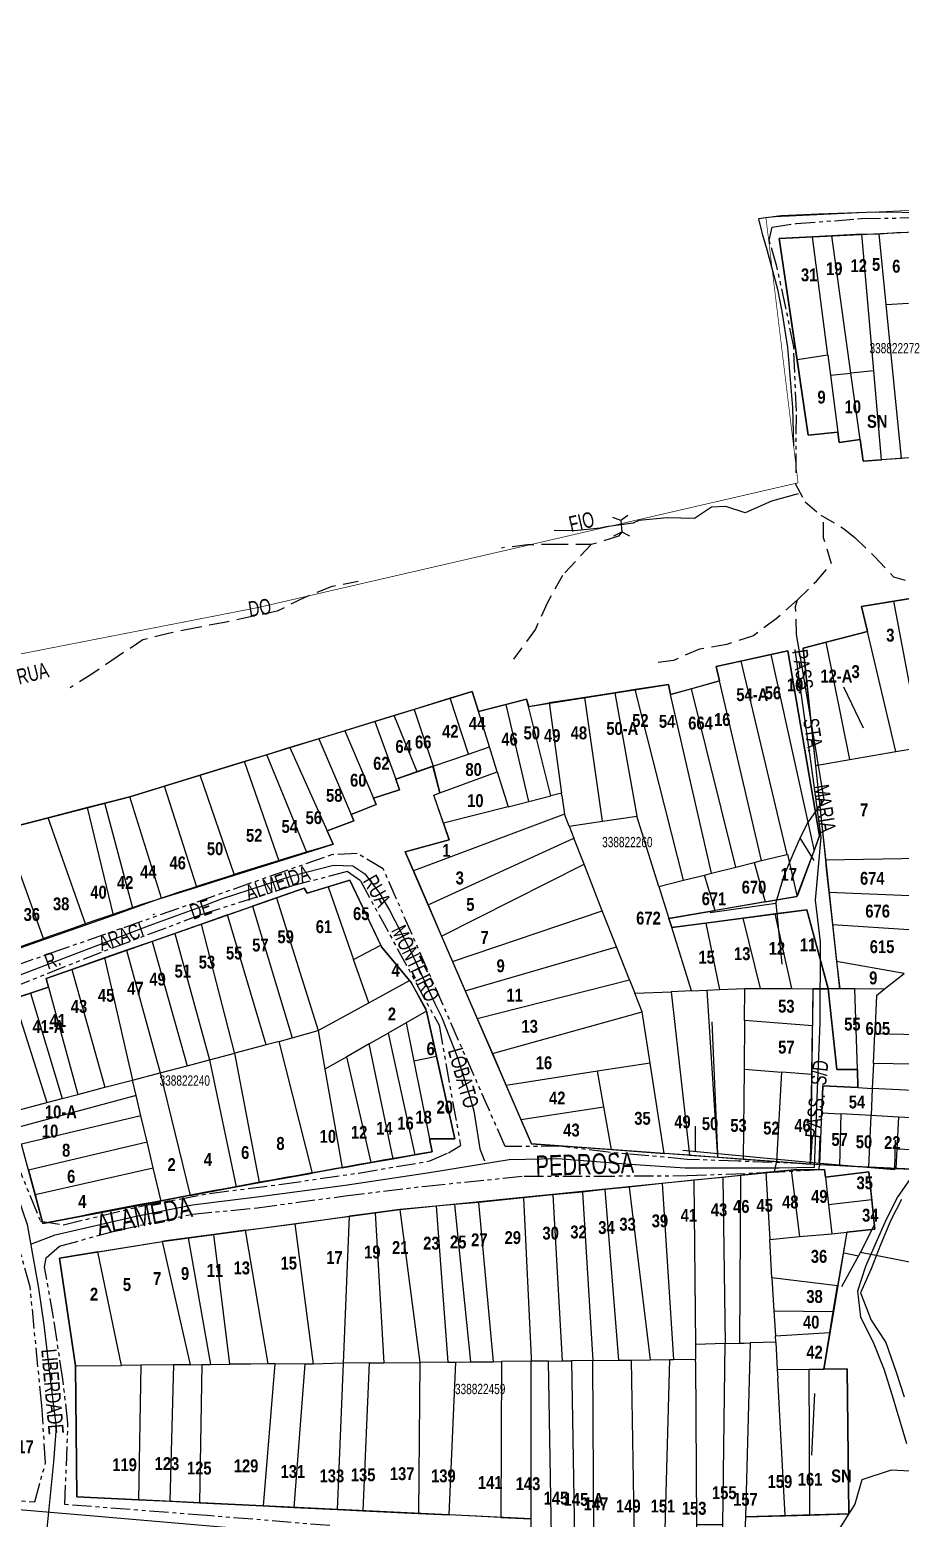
# Model space of a CAD drawing. Extents: x 204256 to 207861, y 4845615 to 4848347.
# Drawn here: x 205511.6 to 205680.7, y 4847338.8 to 4847627.9 of the extents above; entities that cross this region are included whole.
import ezdxf
from ezdxf.enums import TextEntityAlignment as Align

# ---------------------------------------------------------------- set-up
doc = ezdxf.new("R2010")
doc.units = 0
doc.header["$LTSCALE"] = 1.5
doc.header["$MEASUREMENT"] = 0
for name, pattern in [('PHANTOMX2', [5, 2.5, -0.5, 0.5, -0.5, 0.5, -0.5]), ('TRACO_05', [11, 7, -1, 0.5, -1, 0.5, -1]), ('TRACO_15', [3, 2, -1])]:
    doc.linetypes.add(name, pattern=pattern)
for name, color, linetype in [('CD-MALHA-LOTES', 40, 'CONTINUOUS'), ('CD_TXT_QUADRA', 7, 'CONTINUOUS'), ('HD-CANAIS', 7, 'CONTINUOUS'), ('HD-VALAS-DRENOS', 170, 'TRACO_05'), ('LM-LIM-SETOR-FISCAL', 7, 'CONTINUOUS'), ('RU-QUADRAS', 210, 'CONTINUOUS'), ('SV-CAMINHO-TRILHA', 20, 'CONTINUOUS'), ('SV-EIXO-RUA-N-PAV', 6, 'CONTINUOUS'), ('SV-ESTIVAS', 7, 'CONTINUOUS'), ('SV-RUA-NAO-PAV-S-GUIA-C-GUIA', 7, 'PHANTOMX2'), ('SV-RUA-PAVIM-S-GUIA-C-GUIA', 7, 'CONTINUOUS'), ('SV-TXT-RUA-N-PAV-S-GUIA-C-GUIA', 7, 'CONTINUOUS'), ('Th_NmrPort', 7, 'CONTINUOUS')]:
    doc.layers.add(name, color=color, linetype=linetype)
doc.styles.add('3388-22-2D_TXT$0$ARIAL', font='ARIAL.TTF')
doc.styles.add('ARIAL', font='ARIAL.TTF')
doc.styles.get("Standard").update_dxf_attribs({"font": 'swisscbo.ttf'})
doc.linetypes.add('Limite', pattern='A,20,-3,[130,ltypeshp.shx,S=6.35,R=0,X=0,Y=0],-3,20', length=46)

# ---------------------------------------------------------------- blocks, each defined once
blk = doc.blocks.new('COD045', base_point=(205626.62, 4847530.37))
at = {"layer": 'SV-ESTIVAS'}
blk.add_lwpolyline([(205627.368538, 4847528.872924), (205626.62, 4847530.37), (205627.368538, 4847531.872924)], dxfattribs=at)

msp = doc.modelspace()

# ---------------------------------------------------------------- linework, layer by layer
at = {"layer": 'CD-MALHA-LOTES', "linetype": 'Continuous'}
for p, q in [((205663.68, 4847587.7), (205657.23, 4847587.38)), ((205667.47, 4847587.89), (205663.68, 4847587.7)), ((205666.69, 4847564.66), (205663.68, 4847587.7)), ((205673.3, 4847588.17), (205667.47, 4847587.89)), ((205671.15, 4847561.21), (205667.47, 4847587.89)), ((205673.3, 4847588.17), (205676.66, 4847588.28)), ((205675.58, 4847561.63), (205673.3, 4847588.17)), ((205676.66, 4847588.28), (205680.88, 4847588.55)), ((205678.02, 4847574.51), (205676.66, 4847588.28)), ((205657.23, 4847587.38), (205660.71, 4847563.79)), ((205678.02, 4847574.51), (205682.31, 4847574.79)), ((205681, 4847544.64), (205678.02, 4847574.51)), ((205666.69, 4847564.66), (205660.71, 4847563.79)), ((205666.69, 4847564.66), (205667.19, 4847560.83)), ((205660.71, 4847563.79), (205662.87, 4847549.14)), ((205675.58, 4847561.63), (205671.15, 4847561.21)), ((205677.07, 4847544.36), (205675.58, 4847561.63)), ((205667.19, 4847560.83), (205671.15, 4847561.21)), ((205667.19, 4847560.83), (205668.63, 4847549.75)), ((205672.93, 4847548.33), (205671.15, 4847561.21)), ((205662.87, 4847549.14), (205668.63, 4847549.75)), ((205668.63, 4847549.75), (205668.89, 4847547.74)), ((205668.89, 4847547.74), (205672.93, 4847548.33)), ((205672.93, 4847548.33), (205673.51, 4847544.1)), ((205673.51, 4847544.1), (205677.07, 4847544.36)), ((205681, 4847544.64), (205677.07, 4847544.36)), ((205679.51, 4847516.89), (205673.23, 4847515.86)), ((205673.23, 4847515.86), (205674.37, 4847510.99)), ((205684.74, 4847517.75), (205679.51, 4847516.89)), ((205684.83, 4847488.57), (205679.51, 4847516.89)), ((205674.37, 4847510.99), (205666.37, 4847508.93)), ((205679.85, 4847487.7), (205674.37, 4847510.99)), ((205655.62, 4847506.55), (205649.77, 4847505.25)), ((205658.9, 4847507.28), (205655.62, 4847506.55)), ((205655.62, 4847506.55), (205664, 4847468.4)), ((205665.04, 4847471.31), (205658.9, 4847507.28)), ((205666.37, 4847508.93), (205661.89, 4847507.78)), ((205661.89, 4847507.78), (205664.26, 4847485)), ((205670.96, 4847486.16), (205666.37, 4847508.93)), ((205649.77, 4847505.25), (205644.98, 4847504.18)), ((205644.98, 4847504.18), (205645.63, 4847501.41)), ((205649.77, 4847505.25), (205658.68, 4847467.72)), ((205635.69, 4847500.7), (205629.26, 4847499.72)), ((205636.13, 4847498.76), (205635.69, 4847500.7)), ((205645.63, 4847501.41), (205640.17, 4847499.89)), ((205653.81, 4847466.5), (205645.63, 4847501.41)), ((205593.27, 4847498.04), (205586.29, 4847495.89)), ((205597.57, 4847499.36), (205593.27, 4847498.04)), ((205596.83, 4847487.2), (205593.27, 4847498.04)), ((205598.79, 4847495.46), (205597.57, 4847499.36)), ((205608.14, 4847497.86), (205604.17, 4847496.84)), ((205608.49, 4847496.46), (205608.14, 4847497.86)), ((205619.47, 4847498.22), (205612.53, 4847497.16)), ((205625.27, 4847499.11), (205619.47, 4847498.22)), ((205622.86, 4847474.17), (205619.47, 4847498.22)), ((205629.26, 4847499.72), (205625.27, 4847499.11)), ((205625.27, 4847499.11), (205629.55, 4847475.17)), ((205638.61, 4847462.68), (205629.26, 4847499.72)), ((205640.17, 4847499.89), (205636.13, 4847498.76)), ((205644.09, 4847464.06), (205636.13, 4847498.76)), ((205648.76, 4847465.23), (205640.17, 4847499.89)), ((205586.29, 4847495.89), (205582.42, 4847494.7)), ((205586.29, 4847495.89), (205589.98, 4847484.82)), ((205604.17, 4847496.84), (205598.79, 4847495.46)), ((205600.92, 4847488.62), (205598.79, 4847495.46)), ((205608.57, 4847478), (205604.17, 4847496.84)), ((205608.49, 4847496.46), (205612.53, 4847497.16)), ((205612.84, 4847479.08), (205608.49, 4847496.46)), ((205612.53, 4847497.16), (205614.9, 4847479.61)), ((205578.68, 4847493.54), (205572.82, 4847491.74)), ((205582.42, 4847494.7), (205578.68, 4847493.54)), ((205578.68, 4847493.54), (205582.74, 4847482.31)), ((205586.89, 4847483.75), (205582.42, 4847494.7)), ((205567.8, 4847490.19), (205562.15, 4847488.45)), ((205572.82, 4847491.74), (205567.8, 4847490.19)), ((205567.8, 4847490.19), (205574.05, 4847475.47)), ((205572.82, 4847491.74), (205578.43, 4847478.62)), ((205557.67, 4847487.07), (205553.33, 4847485.74)), ((205562.15, 4847488.45), (205557.67, 4847487.07)), ((205565.43, 4847468.08), (205557.67, 4847487.07)), ((205562.15, 4847488.45), (205569.4, 4847472.28)), ((205589.98, 4847484.82), (205596.83, 4847487.2)), ((205596.83, 4847487.2), (205600.92, 4847488.62)), ((205602.45, 4847483.73), (205600.92, 4847488.62)), ((205670.96, 4847486.16), (205679.85, 4847487.7)), ((205679.85, 4847487.7), (205684.83, 4847488.57)), ((205553.33, 4847485.74), (205544.7, 4847483.08)), ((205560.08, 4847466.4), (205553.33, 4847485.74)), ((205582.74, 4847482.31), (205586.89, 4847483.75)), ((205586.89, 4847483.75), (205589.98, 4847484.82)), ((205589.98, 4847484.82), (205591.3, 4847479.67)), ((205591.3, 4847479.67), (205602.45, 4847483.73)), ((205602.45, 4847483.73), (205604.55, 4847476.98)), ((205664.26, 4847485), (205670.96, 4847486.16)), ((205664.26, 4847485), (205666.18, 4847466.6)), ((205537.83, 4847480.97), (205531.71, 4847479.08)), ((205544.7, 4847483.08), (205537.83, 4847480.97)), ((205544.06, 4847461.36), (205537.83, 4847480.97)), ((205551.38, 4847463.67), (205544.7, 4847483.08)), ((205583.48, 4847480.25), (205582.74, 4847482.31)), ((205526.2, 4847477.66), (205522.84, 4847476.8)), ((205531.08, 4847478.92), (205526.2, 4847477.66)), ((205531.66, 4847457.27), (205526.2, 4847477.66)), ((205531.71, 4847479.08), (205531.08, 4847478.92)), ((205537.22, 4847459.22), (205531.08, 4847478.92)), ((205578.43, 4847478.62), (205583.48, 4847480.25)), ((205578.95, 4847477.4), (205578.43, 4847478.62)), ((205590.11, 4847479.24), (205591.3, 4847479.67)), ((205592.01, 4847473.75), (205590.11, 4847479.24)), ((205604.55, 4847476.98), (205608.57, 4847478)), ((205608.57, 4847478), (205612.84, 4847479.08)), ((205614.9, 4847479.61), (205612.84, 4847479.08)), ((205614.96, 4847479.13), (205614.9, 4847479.61)), ((205614.96, 4847479.13), (205615.49, 4847475.5)), ((205515.18, 4847474.83), (205506.68, 4847472.64)), ((205522.84, 4847476.8), (205515.18, 4847474.83)), ((205522.49, 4847454.03), (205515.18, 4847474.83)), ((205527.87, 4847455.93), (205522.84, 4847476.8)), ((205574.05, 4847475.47), (205578.95, 4847477.4)), ((205574.59, 4847474.21), (205574.05, 4847475.47)), ((205615.49, 4847475.5), (205586.16, 4847464.5)), ((205604.55, 4847476.98), (205592.01, 4847473.75)), ((205616.4, 4847473.2), (205615.49, 4847475.5)), ((205622.86, 4847474.17), (205629.55, 4847475.17)), ((205633.85, 4847461.48), (205629.55, 4847475.17)), ((205514.37, 4847451.17), (205506.68, 4847472.64)), ((205569.4, 4847472.28), (205574.59, 4847474.21)), ((205570.56, 4847469.69), (205569.4, 4847472.28)), ((205592.01, 4847473.75), (205593.13, 4847470.52)), ((205616.4, 4847473.2), (205622.86, 4847474.17)), ((205616.4, 4847473.2), (205617.32, 4847470.86)), ((205565.43, 4847468.08), (205570.56, 4847469.69)), ((205593.13, 4847470.52), (205584.57, 4847468.18)), ((205589.01, 4847457.91), (205617.32, 4847470.86)), ((205619.3, 4847465.81), (205617.32, 4847470.86)), ((205664, 4847468.4), (205665.04, 4847471.31)), ((205551.38, 4847463.67), (205560.08, 4847466.4)), ((205560.08, 4847466.4), (205565.43, 4847468.08)), ((205584.57, 4847468.18), (205586.16, 4847464.5)), ((205648.76, 4847465.23), (205652.37, 4847466.14)), ((205652.37, 4847466.14), (205653.81, 4847466.5)), ((205652.37, 4847466.14), (205654.49, 4847458.48)), ((205653.81, 4847466.5), (205658.68, 4847467.72)), ((205658.68, 4847467.72), (205658.9, 4847467.78)), ((205660.69, 4847459.73), (205658.9, 4847467.78)), ((205660.69, 4847459.73), (205664, 4847468.4)), ((205684.74, 4847466.93), (205666.18, 4847466.6)), ((205666.18, 4847466.6), (205666.36, 4847464.86)), ((205544.06, 4847461.36), (205551.38, 4847463.67)), ((205586.16, 4847464.5), (205589.01, 4847457.91)), ((205591.63, 4847451.84), (205619.3, 4847465.81)), ((205622.85, 4847456.78), (205619.3, 4847465.81)), ((205638.61, 4847462.68), (205642.71, 4847463.71)), ((205642.71, 4847463.71), (205644.09, 4847464.06)), ((205644.77, 4847456.8), (205642.71, 4847463.71)), ((205644.09, 4847464.06), (205648.76, 4847465.23)), ((205666.36, 4847464.86), (205666.86, 4847460.38)), ((205537.22, 4847459.22), (205544.06, 4847461.36)), ((205564.91, 4847461.15), (205559.56, 4847459.28)), ((205565.49, 4847460.19), (205564.91, 4847461.15)), ((205569.59, 4847461.43), (205565.49, 4847460.19)), ((205573.78, 4847462.69), (205569.59, 4847461.43)), ((205569.59, 4847461.43), (205574.52, 4847447.3)), ((205579.8, 4847450.08), (205573.78, 4847462.69)), ((205633.85, 4847461.48), (205638.61, 4847462.68)), ((205633.85, 4847461.48), (205635.8, 4847455.25)), ((205666.86, 4847460.38), (205684.22, 4847459.66)), ((205666.86, 4847460.38), (205667.57, 4847454.04)), ((205531.66, 4847457.27), (205536.91, 4847459.12)), ((205536.91, 4847459.12), (205537.22, 4847459.22)), ((205550.06, 4847455.96), (205554.89, 4847457.64)), ((205559.56, 4847459.28), (205554.89, 4847457.64)), ((205554.89, 4847457.64), (205562.58, 4847432.06)), ((205559.56, 4847459.28), (205567.66, 4847433.48)), ((205589.01, 4847457.91), (205591.63, 4847451.84)), ((205654.49, 4847458.48), (205644.77, 4847456.8)), ((205654.49, 4847458.48), (205660.62, 4847459.54)), ((205660.62, 4847459.54), (205660.69, 4847459.73)), ((205522.49, 4847454.03), (205527.87, 4847455.93)), ((205527.87, 4847455.93), (205531.66, 4847457.27)), ((205550.06, 4847455.96), (205544.99, 4847454.18)), ((205557.57, 4847430.7), (205550.06, 4847455.96)), ((205593.77, 4847446.9), (205622.85, 4847456.78)), ((205625.6, 4847449.78), (205622.85, 4847456.78)), ((205635.8, 4847455.25), (205644.77, 4847456.8)), ((205636.35, 4847453.49), (205635.8, 4847455.25)), ((205650.2, 4847455.33), (205642.95, 4847454.37)), ((205656.45, 4847456.16), (205650.2, 4847455.33)), ((205653.61, 4847441.67), (205650.2, 4847455.33)), ((205662.59, 4847456.97), (205656.45, 4847456.16)), ((205659.7, 4847441.64), (205656.45, 4847456.16)), ((205666.73, 4847441.6), (205662.59, 4847456.97)), ((205514.37, 4847451.17), (205522.49, 4847454.03)), ((205539.81, 4847452.37), (205535.38, 4847450.82)), ((205544.99, 4847454.18), (205539.81, 4847452.37)), ((205539.81, 4847452.37), (205546.52, 4847427.8)), ((205551.43, 4847429.22), (205544.99, 4847454.18)), ((205591.63, 4847451.84), (205593.77, 4847446.9)), ((205642.95, 4847454.37), (205636.35, 4847453.49)), ((205640.19, 4847441.23), (205636.35, 4847453.49)), ((205642.95, 4847454.37), (205645.65, 4847441.48)), ((205683.44, 4847452.97), (205667.57, 4847454.04)), ((205667.57, 4847454.04), (205668.37, 4847446.94)), ((205509.93, 4847449.6), (205514.37, 4847451.17)), ((205530.42, 4847449.09), (205526.15, 4847447.59)), ((205535.38, 4847450.82), (205530.42, 4847449.09)), ((205530.42, 4847449.09), (205536.95, 4847425.28)), ((205535.38, 4847450.82), (205542.21, 4847426.66)), ((205574.52, 4847447.3), (205579.8, 4847450.08)), ((205579.94, 4847449.79), (205579.8, 4847450.08)), ((205585.4, 4847443.24), (205579.94, 4847449.79)), ((205596.22, 4847441.23), (205625.6, 4847449.78)), ((205628.13, 4847443.36), (205625.6, 4847449.78)), ((205526.15, 4847447.59), (205519.8, 4847445.37)), ((205526.15, 4847447.59), (205531.59, 4847423.87)), ((205577.47, 4847438.87), (205574.52, 4847447.3)), ((205593.77, 4847446.9), (205596.22, 4847441.23)), ((205681.47, 4847444.6), (205668.37, 4847446.94)), ((205668.37, 4847446.94), (205668.97, 4847441.59)), ((205519.8, 4847445.37), (205514.82, 4847443.63)), ((205514.82, 4847443.63), (205515.28, 4847441.94)), ((205519.8, 4847445.37), (205526.24, 4847422.47)), ((205577.47, 4847438.87), (205585.4, 4847443.24)), ((205585.72, 4847442.86), (205585.4, 4847443.24)), ((205598.56, 4847435.82), (205628.13, 4847443.36)), ((205628.13, 4847443.36), (205629.14, 4847440.78)), ((205677.62, 4847441.53), (205681.47, 4847444.6)), ((205511.76, 4847440.78), (205508.53, 4847439.72)), ((205515.28, 4847441.94), (205511.76, 4847440.78)), ((205511.76, 4847440.78), (205517.89, 4847420.27)), ((205515.28, 4847441.94), (205520.98, 4847421.08)), ((205588.61, 4847437.66), (205585.72, 4847442.86)), ((205596.22, 4847441.23), (205598.56, 4847435.82)), ((205629.14, 4847440.78), (205636.2, 4847441.04)), ((205630.57, 4847437.13), (205629.14, 4847440.78)), ((205640.19, 4847441.23), (205636.2, 4847441.04)), ((205636.2, 4847441.04), (205639.77, 4847409.28)), ((205640.19, 4847441.23), (205643.21, 4847441.37)), ((205643.21, 4847441.37), (205645.65, 4847441.48)), ((205645.32, 4847408.87), (205643.21, 4847441.37)), ((205645.65, 4847441.48), (205650.55, 4847441.69)), ((205650.49, 4847435.48), (205650.55, 4847441.69)), ((205650.55, 4847441.69), (205652.93, 4847441.67)), ((205652.93, 4847441.67), (205653.61, 4847441.67)), ((205653.61, 4847441.67), (205659.7, 4847441.64)), ((205659.7, 4847441.64), (205663.78, 4847441.62)), ((205663.78, 4847441.62), (205663.67, 4847434.39)), ((205663.78, 4847441.62), (205666.73, 4847441.6)), ((205666.73, 4847441.6), (205668.43, 4847425.91)), ((205668.97, 4847441.59), (205666.73, 4847441.6)), ((205671.88, 4847441.57), (205668.97, 4847441.59)), ((205677.62, 4847441.53), (205671.88, 4847441.57)), ((205672.4, 4847425.91), (205671.88, 4847441.57)), ((205676.09, 4847440.31), (205675.77, 4847432.93)), ((205676.09, 4847440.31), (205677.62, 4847441.53)), ((205508.53, 4847439.72), (205514.92, 4847419.49)), ((205567.66, 4847433.48), (205577.47, 4847438.87)), ((205588.7, 4847437.27), (205584.75, 4847435.02)), ((205588.7, 4847437.27), (205588.61, 4847437.66)), ((205590.65, 4847428.44), (205588.7, 4847437.27)), ((205601.49, 4847429.02), (205630.57, 4847437.13)), ((205632.14, 4847427.18), (205630.57, 4847437.13)), ((205584.75, 4847435.02), (205581.23, 4847433.01)), ((205584.75, 4847435.02), (205586.25, 4847427.53)), ((205598.56, 4847435.82), (205601.49, 4847429.02)), ((205650.49, 4847435.48), (205650.4, 4847426.02)), ((205663.67, 4847434.39), (205650.49, 4847435.48)), ((205663.53, 4847424.93), (205663.67, 4847434.39)), ((205560.09, 4847431.36), (205557.57, 4847430.7)), ((205560.09, 4847431.36), (205562.58, 4847432.06)), ((205566.52, 4847405.82), (205560.09, 4847431.36)), ((205562.58, 4847432.06), (205567.66, 4847433.48)), ((205567.66, 4847433.48), (205568.97, 4847426.01)), ((205577.53, 4847430.89), (205580.56, 4847432.62)), ((205580.56, 4847432.62), (205581.23, 4847433.01)), ((205581.23, 4847433.01), (205586.41, 4847409.35)), ((205675.51, 4847427.09), (205675.77, 4847432.93)), ((205675.77, 4847432.93), (205692.35, 4847432.58)), ((205546.52, 4847427.8), (205551.46, 4847429.09)), ((205551.43, 4847429.22), (205551.46, 4847429.09)), ((205557.57, 4847430.7), (205551.46, 4847429.09)), ((205556.28, 4847404.01), (205551.46, 4847429.09)), ((205573.19, 4847428.42), (205568.97, 4847426.01)), ((205577.53, 4847430.89), (205573.19, 4847428.42)), ((205577.93, 4847407.84), (205573.19, 4847428.42)), ((205582.22, 4847408.6), (205577.53, 4847430.89)), ((205590.65, 4847428.44), (205586.25, 4847427.53)), ((205594.2, 4847412.44), (205590.65, 4847428.44)), ((205601.49, 4847429.02), (205604.18, 4847422.82)), ((205536.95, 4847425.28), (205542.21, 4847426.66)), ((205542.21, 4847426.66), (205546.52, 4847427.8)), ((205546.52, 4847427.8), (205546.61, 4847427.46)), ((205546.61, 4847427.46), (205551.74, 4847403.15)), ((205568.97, 4847426.01), (205572.33, 4847406.85)), ((205586.25, 4847427.53), (205589.27, 4847412.44)), ((205621.91, 4847425.58), (205604.18, 4847422.82)), ((205632.14, 4847427.18), (205621.91, 4847425.58)), ((205623.15, 4847418.71), (205621.91, 4847425.58)), ((205634.9, 4847409.63), (205632.14, 4847427.18)), ((205650.4, 4847426.02), (205650.23, 4847408.52)), ((205650.4, 4847426.02), (205657.75, 4847425.41)), ((205668.43, 4847425.91), (205672.4, 4847425.91)), ((205672.4, 4847425.91), (205672.51, 4847422.41)), ((205675.51, 4847427.09), (205675.3, 4847422.27)), ((205692.1, 4847426.78), (205675.51, 4847427.09)), ((205526.24, 4847422.47), (205531.59, 4847423.87)), ((205531.59, 4847423.87), (205536.95, 4847425.28)), ((205532.28, 4847420.88), (205531.59, 4847423.87)), ((205536.95, 4847425.28), (205542.81, 4847401.45)), ((205604.18, 4847422.82), (205607.03, 4847416.23)), ((205656.76, 4847408.05), (205657.75, 4847425.41)), ((205663.53, 4847424.93), (205657.75, 4847425.41)), ((205663.27, 4847407.57), (205663.53, 4847424.93)), ((205665.72, 4847422.74), (205665.52, 4847417.5)), ((205672.51, 4847422.41), (205665.72, 4847422.74)), ((205532.28, 4847420.88), (205509.26, 4847414.65)), ((205514.92, 4847419.49), (205517.89, 4847420.27)), ((205517.89, 4847420.27), (205520.98, 4847421.08)), ((205520.98, 4847421.08), (205526.24, 4847422.47)), ((205533.22, 4847416.9), (205532.28, 4847420.88)), ((205672.51, 4847422.41), (205675.3, 4847422.27)), ((205675.3, 4847422.27), (205675.07, 4847416.97)), ((205692, 4847421.44), (205675.3, 4847422.27)), ((205508.4, 4847417.78), (205514.92, 4847419.49)), ((205533.22, 4847416.9), (205510.01, 4847411.45)), ((205534.42, 4847411.87), (205533.22, 4847416.9)), ((205607.03, 4847416.23), (205623.15, 4847418.71)), ((205624.66, 4847410.37), (205623.15, 4847418.71)), ((205665.13, 4847407.44), (205665.52, 4847417.5)), ((205665.52, 4847417.5), (205669.22, 4847417.29)), ((205669.22, 4847417.29), (205668.91, 4847407.27)), ((205675.07, 4847416.97), (205669.22, 4847417.29)), ((205674.63, 4847406.99), (205675.07, 4847416.97)), ((205680.42, 4847416.67), (205675.07, 4847416.97)), ((205607.03, 4847416.23), (205609.07, 4847411.5)), ((205680.42, 4847416.67), (205680.07, 4847410.47)), ((205686.67, 4847416.32), (205680.42, 4847416.67)), ((205511.37, 4847406.42), (205534.42, 4847411.87)), ((205535.62, 4847406.83), (205534.42, 4847411.87)), ((205589.27, 4847412.44), (205594.2, 4847412.44)), ((205589.77, 4847409.94), (205589.27, 4847412.44)), ((205609.07, 4847411.5), (205624.66, 4847410.37)), ((205577.93, 4847407.84), (205582.22, 4847408.6)), ((205582.22, 4847408.6), (205586.41, 4847409.35)), ((205586.41, 4847409.35), (205589.77, 4847409.94)), ((205624.66, 4847410.37), (205634.9, 4847409.63)), ((205639.77, 4847409.28), (205634.9, 4847409.63)), ((205639.77, 4847409.28), (205645.32, 4847408.87)), ((205645.32, 4847408.87), (205650.23, 4847408.52)), ((205650.23, 4847408.52), (205656.76, 4847408.05)), ((205680.07, 4847410.47), (205679.87, 4847406.73)), ((205684.59, 4847410.25), (205680.07, 4847410.47)), ((205511.37, 4847406.42), (205512.67, 4847401.64)), ((205512.67, 4847401.64), (205535.62, 4847406.83)), ((205537.16, 4847400.38), (205535.62, 4847406.83)), ((205556.28, 4847404.01), (205566.52, 4847405.82)), ((205572.33, 4847406.85), (205566.52, 4847405.82)), ((205572.33, 4847406.85), (205577.93, 4847407.84)), ((205649.71, 4847405.36), (205646.25, 4847404.98)), ((205649.71, 4847405.36), (205649.52, 4847372.75)), ((205654.63, 4847405.92), (205649.71, 4847405.36)), ((205659.56, 4847406.37), (205654.63, 4847405.92)), ((205654.63, 4847405.92), (205655.38, 4847392.94)), ((205656.76, 4847408.05), (205663.27, 4847407.57)), ((205660.05, 4847406.41), (205659.56, 4847406.37)), ((205659.56, 4847406.37), (205661.13, 4847393.46)), ((205666.04, 4847406.51), (205660.05, 4847406.41)), ((205668.91, 4847407.27), (205665.13, 4847407.44)), ((205666.21, 4847405.01), (205666.04, 4847406.51)), ((205674.66, 4847406.02), (205666.21, 4847405.01)), ((205668.91, 4847407.27), (205674.63, 4847406.99)), ((205674.63, 4847406.99), (205679.87, 4847406.73)), ((205675.21, 4847400.62), (205674.66, 4847406.02)), ((205679.87, 4847406.73), (205684.36, 4847406.51)), ((205542.81, 4847401.45), (205551.74, 4847403.15)), ((205551.74, 4847403.15), (205556.28, 4847404.01)), ((205623.35, 4847402.62), (205619.03, 4847402.13)), ((205628.09, 4847403.08), (205623.35, 4847402.62)), ((205623.35, 4847402.62), (205626, 4847369.46)), ((205634.46, 4847403.76), (205628.09, 4847403.08)), ((205628.09, 4847403.08), (205632.17, 4847369.54)), ((205640.66, 4847404.42), (205634.46, 4847403.76)), ((205634.46, 4847403.76), (205636.7, 4847369.59)), ((205646.25, 4847404.98), (205640.66, 4847404.42)), ((205640.66, 4847404.42), (205640.93, 4847372.52)), ((205646.25, 4847404.98), (205646.7, 4847372.68)), ((205666.21, 4847405.01), (205666.81, 4847399.62)), ((205512.67, 4847401.64), (205514.19, 4847396.02)), ((205514.19, 4847396.02), (205537.16, 4847400.38)), ((205542.81, 4847401.45), (205537.16, 4847400.38)), ((205594.17, 4847399.68), (205590.59, 4847399.36)), ((205598.89, 4847400.11), (205594.17, 4847399.68)), ((205594.17, 4847399.68), (205597.26, 4847369.12)), ((205607.51, 4847401), (205598.89, 4847400.11)), ((205601.72, 4847369.16), (205598.89, 4847400.11)), ((205613.23, 4847401.58), (205607.51, 4847401)), ((205607.51, 4847401), (205609.05, 4847369.93)), ((205619.03, 4847402.13), (205613.23, 4847401.58)), ((205613.23, 4847401.58), (205615.04, 4847369.33)), ((205619.03, 4847402.13), (205621, 4847369.4)), ((205675.21, 4847400.62), (205666.81, 4847399.62)), ((205666.81, 4847399.62), (205667.43, 4847394.03)), ((205675.79, 4847394.93), (205675.21, 4847400.62)), ((205563.1, 4847395.96), (205573.66, 4847397.42)), ((205573.66, 4847397.42), (205572.52, 4847368.87)), ((205578.7, 4847398.09), (205573.66, 4847397.42)), ((205583.02, 4847398.67), (205578.7, 4847398.09)), ((205578.7, 4847398.09), (205580.4, 4847368.95)), ((205583.5, 4847398.71), (205583.02, 4847398.67)), ((205590.59, 4847399.36), (205583.5, 4847398.71)), ((205583.5, 4847398.71), (205587.41, 4847369.02)), ((205590.59, 4847399.36), (205592.83, 4847369.07)), ((205547.4, 4847393.91), (205542.49, 4847393.25)), ((205553.53, 4847394.73), (205547.4, 4847393.91)), ((205550.49, 4847368.66), (205547.4, 4847393.91)), ((205553.53, 4847394.73), (205563.1, 4847395.96)), ((205557.93, 4847368.74), (205553.53, 4847394.73)), ((205563.1, 4847395.96), (205566.68, 4847368.67)), ((205661.13, 4847393.46), (205667.43, 4847394.03)), ((205667.43, 4847394.03), (205670.38, 4847394.3)), ((205670.38, 4847394.3), (205668.56, 4847383.9)), ((205670.38, 4847394.3), (205675.79, 4847394.93)), ((205524.87, 4847390.49), (205537.32, 4847392.54)), ((205538.04, 4847392.66), (205537.32, 4847392.54)), ((205537.32, 4847392.54), (205542.76, 4847368.59)), ((205542.49, 4847393.25), (205538.04, 4847392.66)), ((205546.8, 4847368.63), (205542.49, 4847393.25)), ((205655.38, 4847392.94), (205661.13, 4847393.46)), ((205655.81, 4847385.49), (205655.38, 4847392.94)), ((205524.87, 4847390.49), (205517.38, 4847389.26)), ((205517.38, 4847389.26), (205520.52, 4847368.37)), ((205529.45, 4847368.46), (205524.87, 4847390.49)), ((205655.81, 4847385.49), (205656.19, 4847379.03)), ((205668.56, 4847383.9), (205655.81, 4847385.49)), ((205667.73, 4847378.91), (205668.56, 4847383.9)), ((205656.19, 4847379.03), (205667.73, 4847378.91)), ((205656.19, 4847379.03), (205656.47, 4847374.19)), ((205667.05, 4847374.83), (205667.73, 4847378.91)), ((205656.47, 4847374.19), (205667.05, 4847374.83)), ((205656.54, 4847372.94), (205656.47, 4847374.19)), ((205665.86, 4847367.72), (205667.05, 4847374.83)), ((205646.7, 4847372.68), (205640.93, 4847372.52)), ((205640.93, 4847372.52), (205640.95, 4847369.64)), ((205646.28, 4847337.51), (205646.7, 4847372.68)), ((205646.7, 4847372.68), (205649.52, 4847372.75)), ((205649.52, 4847372.75), (205650.42, 4847372.77)), ((205650.42, 4847372.77), (205651.58, 4847372.81)), ((205651.58, 4847372.81), (205650.65, 4847339.02)), ((205656.54, 4847372.94), (205651.58, 4847372.81)), ((205656.54, 4847372.94), (205656.84, 4847367.63)), ((205520.52, 4847368.37), (205529.45, 4847368.46)), ((205520.52, 4847368.37), (205520.77, 4847342.94)), ((205533.17, 4847368.49), (205529.45, 4847368.46)), ((205533.17, 4847368.49), (205532.75, 4847342.35)), ((205539.54, 4847368.55), (205533.17, 4847368.49)), ((205539.54, 4847368.55), (205538.84, 4847342.06)), ((205542.76, 4847368.59), (205539.54, 4847368.55)), ((205542.76, 4847368.59), (205545.05, 4847368.61)), ((205545.05, 4847368.61), (205544.62, 4847341.77)), ((205545.05, 4847368.61), (205546.8, 4847368.63)), ((205546.8, 4847368.63), (205550.49, 4847368.66)), ((205554.56, 4847368.7), (205550.49, 4847368.66)), ((205557.93, 4847368.74), (205554.56, 4847368.7)), ((205559.25, 4847368.73), (205556.98, 4847341.17)), ((205559.25, 4847368.73), (205557.93, 4847368.74)), ((205565.03, 4847368.68), (205559.25, 4847368.73)), ((205565.03, 4847368.68), (205562.92, 4847340.88)), ((205566.68, 4847368.67), (205565.03, 4847368.68)), ((205572.52, 4847368.87), (205566.68, 4847368.67)), ((205572.52, 4847368.87), (205571.37, 4847340.46)), ((205577.59, 4847368.92), (205572.52, 4847368.87)), ((205577.59, 4847368.92), (205576.32, 4847340.22)), ((205577.59, 4847368.92), (205580.4, 4847368.95)), ((205580.4, 4847368.95), (205587.41, 4847369.02)), ((205587.42, 4847368.94), (205587.14, 4847339.69)), ((205592.83, 4847369.07), (205587.41, 4847369.02)), ((205587.41, 4847369.02), (205587.42, 4847368.94)), ((205592.83, 4847369.07), (205594.37, 4847369.09)), ((205593.11, 4847339.4), (205594.37, 4847369.09)), ((205594.37, 4847369.09), (205597.26, 4847369.12)), ((205597.26, 4847369.12), (205601.72, 4847369.16)), ((205601.72, 4847369.16), (205603.3, 4847369.18)), ((205603.3, 4847369.18), (205603.16, 4847338.91)), ((205609.05, 4847369.25), (205603.3, 4847369.18)), ((205609.05, 4847369.93), (205609.05, 4847369.25)), ((205612.43, 4847369.3), (205609.05, 4847369.25)), ((205609.05, 4847338.62), (205609.05, 4847369.25)), ((205612.43, 4847369.3), (205615.04, 4847369.33)), ((205613.01, 4847335.27), (205612.43, 4847369.3)), ((205615.04, 4847369.33), (205616.88, 4847369.35)), ((205621, 4847369.4), (205616.88, 4847369.35)), ((205616.88, 4847369.35), (205617.47, 4847335.09)), ((205621, 4847369.4), (205626, 4847369.46)), ((205621.18, 4847334.94), (205621, 4847369.4)), ((205626, 4847369.46), (205628.46, 4847369.49)), ((205628.46, 4847369.49), (205632.17, 4847369.54)), ((205628.46, 4847369.49), (205629.03, 4847334.52)), ((205632.17, 4847369.54), (205635.99, 4847369.58)), ((205635, 4847334.2), (205635.99, 4847369.58)), ((205635.99, 4847369.58), (205636.7, 4847369.59)), ((205636.7, 4847369.59), (205640.95, 4847369.64)), ((205640.95, 4847369.14), (205640.95, 4847369.64)), ((205640.95, 4847369.14), (205641.18, 4847337.51)), ((205663.03, 4847367.69), (205665.86, 4847367.72)), ((205670.45, 4847367.76), (205665.86, 4847367.72)), ((205670.75, 4847339.59), (205670.45, 4847367.76)), ((205656.84, 4847367.63), (205663.03, 4847367.69)), ((205656.84, 4847367.63), (205656.94, 4847365.99)), ((205658.38, 4847339.24), (205656.94, 4847365.99)), ((205663.18, 4847339.37), (205663.03, 4847367.69)), ((205520.77, 4847342.94), (205532.75, 4847342.35)), ((205532.75, 4847342.35), (205538.84, 4847342.06)), ((205538.84, 4847342.06), (205544.62, 4847341.77)), ((205544.62, 4847341.77), (205556.98, 4847341.17)), ((205556.98, 4847341.17), (205562.92, 4847340.88)), ((205562.92, 4847340.88), (205571.37, 4847340.46)), ((205571.37, 4847340.46), (205576.32, 4847340.22)), ((205576.32, 4847340.22), (205587.14, 4847339.69)), ((205587.14, 4847339.69), (205593.11, 4847339.4)), ((205603.16, 4847338.91), (205593.11, 4847339.4)), ((205603.16, 4847338.91), (205609.05, 4847338.62)), ((205650.65, 4847339.02), (205650.56, 4847335.73)), ((205650.65, 4847339.02), (205658.38, 4847339.24)), ((205658.38, 4847339.24), (205663.18, 4847339.37)), ((205663.18, 4847339.37), (205670.75, 4847339.59))]:
    msp.add_line(p, q, dxfattribs=at)
at = {"layer": 'HD-CANAIS'}
for points in [[(205683.6, 4847406.08), (205680.27, 4847401.25), (205677.97, 4847396.79), (205675.97, 4847392.24), (205674, 4847387.65), (205672.41, 4847382.84), (205673.04, 4847377.8), (205675.44, 4847372.94), (205677.58, 4847367.59), (205679.12, 4847362.77), (205680.55, 4847358.1), (205681.97, 4847353.25)], [(205681, 4847400.67), (205678.9, 4847396.69), (205676.87, 4847391.86), (205675.09, 4847387.21), (205673.04, 4847382.53), (205675.08, 4847377.25), (205677.95, 4847372.89), (205679.94, 4847367.16), (205681.49, 4847362.33)]]:
    msp.add_lwpolyline(points, dxfattribs=at)
at = {"layer": 'HD-VALAS-DRENOS'}
for points in [[(205660.93, 4847537.77), (205655.72, 4847536.35), (205650.63, 4847534.04), (205646.87, 4847535.28), (205644.06, 4847535.17), (205640.75, 4847532.94), (205635.46, 4847533.11), (205629.95, 4847532.56), (205628.83, 4847532.06), (205623.62, 4847531.34), (205622.45, 4847531.07), (205617.45, 4847530.54), (205613.47, 4847530.65)], [(205683.84, 4847347.87), (205678.97, 4847348.11), (205673.3, 4847346.22), (205671.93, 4847341.52), (205668.79, 4847336.55), (205666.42, 4847330.62)]]:
    msp.add_lwpolyline(points, dxfattribs=at)
at = {"layer": 'LM-LIM-SETOR-FISCAL', "linetype": 'Limite', "ltscale": 0.1, "const_width": 0.13, "flags": 128}
msp.add_lwpolyline([(204255.91, 4845774.54), (204446.84, 4845974), (204535.1, 4846039.96), (204560.77, 4846069.41), (204570.54, 4846097.54), (204632.4, 4846153.82), (204654.94, 4846153.05), (205078.23, 4846433.21), (204983.84, 4846565.04), (204273.38, 4846554.21), (204347.03, 4846594.12), (204378.32, 4846626.2), (204398.13, 4846660.67), (204526.98, 4846971.03), (204438.64, 4847114.19), (204402.08, 4847237.98), (204373.18, 4847447.79), (204373.2, 4847552.6), (204365.79, 4847552.5), (205446.22, 4847576.17), (205460.3, 4847496.97), (205556.14, 4847515.7), (205660.88, 4847539.89), (205654.63, 4847591.47), (205807.66, 4847598.84), (205876.3, 4847605.11), (205880.92, 4847594.37), (205947.96, 4847607.22), (205959.47, 4847609.16), (205968.56, 4847603.73), (205972.79, 4847599.34), (206017.95, 4847599.66), (206211.07, 4847610.99), (206253.35, 4847609.47), (206274.49, 4847604.21), (206283.85, 4847619.28), (206186.17, 4847750.07), (206524.96, 4848001.52), (206519.68, 4848013.26), (206960.49, 4848346.74), (206966.87, 4848336.83), (206987.16, 4848307.84), (207005.71, 4848281.99), (207017.4, 4848267.11), (206974.73, 4848235.13), (206955.48, 4848219.86), (206950.26, 4848216.07), (206955.58, 4848209.27), (206959.42, 4848202.77), (206982.67, 4848172.12), (206995.35, 4848155.22), (207005.92, 4848142.54), (207020.41, 4848120.82), (207031.95, 4848105.77), (207060.87, 4848065.4), (207066.5, 4848058.01), (207069.11, 4848053.33), (207069.26, 4848049.8), (207069.37, 4848045.04), (207075.04, 4848034.33), (207087.01, 4848019.05), (207090.77, 4848014.03), (207100.06, 4848001.48), (207111.59, 4847986.15), (207126.09, 4847965.9), (207130.37, 4847960.22), (207134.22, 4847955.66), (207145.03, 4847940.16), (207159.13, 4847921.36), (207169.47, 4847906.92), (207186.34, 4847883.83), (207193.03, 4847885.67), (207202.51, 4847892.47), (207242.67, 4847921.29), (207248.23, 4847915.4), (207260.72, 4847896.98), (207285.87, 4847860.83), (207310.76, 4847826.26), (207315.6, 4847819.35), (207328.91, 4847799.72), (207333.8, 4847793.43), (207340.01, 4847785.42), (207350.49, 4847771.92), (207365.1, 4847750.55), (207367.63, 4847745.51), (207368.81, 4847743.14), (207390.62, 4847713.26), (207400.06, 4847698.96), (207410.24, 4847685.38), (207427.79, 4847661.69), (207431.06, 4847656.73), (207440.44, 4847642.51), (207457.67, 4847619.01), (207463.75, 4847610.71), (207498.88, 4847562.81), (207506.17, 4847553.18), (207511.91, 4847545.61), (207531.85, 4847519.47), (207540.14, 4847507.78), (207556.36, 4847486.66), (207571.87, 4847465.34), (207564.83, 4847458.43), (207551.89, 4847445.71), (207534.74, 4847428.33), (207518.94, 4847409.14), (207499.11, 4847384.81), (207498.17, 4847383.65), (207496.47, 4847381.56), (207486.15, 4847368.88), (207482.26, 4847364.11), (207477.47, 4847358.01), (207465.6, 4847339.64), (207465.56, 4847339.57), (207453.37, 4847317.61), (207438.93, 4847286.56), (207430.8, 4847269.09), (207410.93, 4847225.64), (207406.21, 4847217.15), (207396.71, 4847200.13), (207391.02, 4847192.25), (207379.11, 4847175.75), (207360.52, 4847152.72), (207355.52, 4847146.52), (207336.47, 4847121.03), (207323.47, 4847103.64), (207318.06, 4847094.89), (207310.15, 4847082.08), (207305.19, 4847073.38), (207304.65, 4847072.43), (207303.79, 4847070.78), (207287.7, 4847039.93), (207271.61, 4847010.96), (207261.28, 4846991.91), (207237.73, 4846950.07), (207236, 4846947.01), (207246.02, 4846928.73), (207251.02, 4846918.92), (207261.83, 4846899.5), (207265.63, 4846893.3), (207284.85, 4846863.07), (207289.66, 4846855.66), (207307.47, 4846827.84), (207314.88, 4846816.63), (207320.06, 4846808.15), (207332.53, 4846791.25), (207339.11, 4846782.58), (207345.12, 4846773.87), (207348.76, 4846768.8), (207357.76, 4846756.36), (207363.08, 4846749.04), (207366.95, 4846743.73), (207375.37, 4846734.54), (207383.22, 4846728.41), (207384.7, 4846727.73), (207392.17, 4846724.3), (207394.9, 4846723.05), (207402.49, 4846720.73), (207417.51, 4846716.14), (207437.03, 4846709.56), (207455.89, 4846703.64), (207460.62, 4846701.8), (207464.4, 4846700.29), (207467.39, 4846699.09), (207481.11, 4846693.55), (207488.13, 4846690.92), (207492.95, 4846689.16), (207510.17, 4846679.84), (207529.47, 4846668.22), (207543.72, 4846659.45), (207561.49, 4846646.95), (207570.84, 4846639.98), (207577.05, 4846635.29), (207586.86, 4846628.1), (207606.11, 4846612.63), (207623.66, 4846599.69), (207639.45, 4846588.94), (207662.08, 4846572.67), (207671.27, 4846565.58), (207685.28, 4846561.61), (207697.24, 4846558.13), (207709.78, 4846554.65), (207731.23, 4846549.14), (207735.6, 4846547.91), (207745.02, 4846545.25), (207762.81, 4846541.24), (207775.65, 4846538.39), (207787.75, 4846535.54), (207783.77, 4846513.63), (207781.5, 4846502.37), (207779.56, 4846492.81), (207778.5, 4846480), (207783.13, 4846476.08), (207788.36, 4846474.34), (207788.71, 4846474.22), (207798.97, 4846471.45), (207842.08, 4846460.36), (207844.37, 4846459.93), (207847.21, 4846459.39), (207851.95, 4846457.87), (207854.6, 4846457.02), (207858.96, 4846455.96), (207860.74, 4846451.34), (207859.67, 4846437.09), (207856.83, 4846420), (207854.33, 4846403.63), (207846.53, 4846396.15), (207836.81, 4846356.4), (207833.21, 4846341.98), (207827.16, 4846317.88), (207806.6, 4846238.03), (207795.3, 4846194.29), (207792.57, 4846183.36), (207787.76, 4846165.39), (207754.01, 4846025.3), (207739.36, 4845961), (207739.21, 4845960.34), (207737.77, 4845953.31), (207733.28, 4845938.2), (207726.95, 4845910.14), (207723, 4845891.36), (207741.21, 4845886.65), (207760.55, 4845879.79), (207773.24, 4845875.33), (207781.18, 4845873.09), (207785.9, 4845871.77), (207797.77, 4845868.36), (207799.24, 4845867.93), (207814.84, 4845863.98), (207831.48, 4845857.74), (207850.72, 4845850.88), (207842.01, 4845830.09), (207833.57, 4845800.72), (207825.14, 4845777.91), (207814.83, 4845746.81), (207813.3, 4845742.3), (207812.54, 4845740.05), (207809.34, 4845729.53), (207804.2, 4845714.63), (207791.7, 4845677.75), (207783.5, 4845679.57), (207766.81, 4845685.02), (207754.43, 4845688.82), (207739.64, 4845691.3), (207722.13, 4845693.94), (207717.1, 4845694.68), (207690.08, 4845700.62), (207680.08, 4845702.89), (207670.03, 4845704.98), (207667.81, 4845700.16), (207660.99, 4845676.98), (207660.54, 4845673.8), (207657.39, 4845659.57), (207656.59, 4845656.53), (207655.95, 4845653.98), (207650.56, 4845639.59), (207647.27, 4845633.02), (207644.17, 4845622.85), (207641.37, 4845615.1), (207618.1, 4845615.4), (207601.33, 4845615.86), (207592.93, 4845615.82), (207543.69, 4845617.43), (207493.78, 4845618.83), (207471.28, 4845620.61), (207442.67, 4845621.38), (207409.05, 4845621.45), (207395.8, 4845621.64), (207345.61, 4845622.76), (207297.34, 4845623.66), (207294.87, 4845656.58), (207289.29, 4845728.51), (207262.54, 4845726.7), (207256.04, 4845726.92), (207223.17, 4845727.38), (207195.16, 4845729.67), (207135.61, 4845730.44), (207094.04, 4845731.93), (207071.52, 4845732.83), (207036.85, 4845734.18), (207004.87, 4845734.18), (206995.29, 4845734.45), (206955.41, 4845735.22), (205304.22, 4845806.54), (205065.89, 4845798.29), (204762.24, 4845774.02), (204255.91, 4845774.54)], close=True, dxfattribs=at)
at = {"layer": 'RU-QUADRAS', "color": 6, "linetype": 'Continuous'}
for points in [[(205657.23, 4847587.38), (205690.03, 4847589), (205690.17, 4847585.67), (205706.83, 4847586.2), (205708.5, 4847548.16), (205684.9, 4847547.5), (205685.13, 4847544.94), (205673.51, 4847544.1), (205672.93, 4847548.33), (205668.89, 4847547.74), (205668.63, 4847549.75), (205662.87, 4847549.14)], [(205517.38, 4847389.26), (205537.32, 4847392.54), (205583.5, 4847398.71), (205659.56, 4847406.37), (205666.04, 4847406.51), (205666.21, 4847405.01), (205674.66, 4847406.02), (205675.79, 4847394.93), (205670.38, 4847394.3), (205665.86, 4847367.72), (205670.45, 4847367.76), (205670.75, 4847339.59), (205650.65, 4847339.02), (205650.56, 4847335.73), (205646.26, 4847335.73), (205646.28, 4847337.51), (205641.18, 4847337.51), (205641.21, 4847333.86), (205609.05, 4847335.43), (205609.05, 4847338.62), (205520.77, 4847342.94), (205520.52, 4847368.37)]]:
    msp.add_lwpolyline(points, close=True, dxfattribs=at)
msp.add_lwpolyline([(205684.36, 4847406.51), (205665.13, 4847407.44), (205665.72, 4847422.74), (205672.51, 4847422.41), (205672.4, 4847425.91), (205668.43, 4847425.91), (205666.71, 4847441.69), (205668.97, 4847441.58), (205661.89, 4847507.78), (205674.37, 4847510.99), (205673.23, 4847515.86), (205684.74, 4847517.75)], dxfattribs=at)
msp.add_lwpolyline([(205502.65, 4847471.56), (205531.08, 4847478.92), (205597.57, 4847499.36), (205598.79, 4847495.46), (205608.14, 4847497.86), (205608.57, 4847496.47), (205635.69, 4847500.7), (205636.13, 4847498.76), (205645.63, 4847501.41), (205644.98, 4847504.18), (205658.9, 4847507.28), (205665.04, 4847471.31), (205660.73, 4847459.56), (205635.79, 4847455.25), (205636.34, 4847453.49), (205662.59, 4847456.97), (205666.71, 4847441.69), (205663.78, 4847441.6), (205663.27, 4847407.57), (205609.07, 4847411.5), (205584.57, 4847468.18), (205593.13, 4847470.52), (205590.11, 4847479.24), (205591.3, 4847479.67), (205589.96, 4847484.88), (205582.74, 4847482.31), (205583.48, 4847480.25), (205578.43, 4847478.62), (205578.95, 4847477.4), (205574.05, 4847475.47), (205574.59, 4847474.21), (205569.4, 4847472.28), (205570.56, 4847469.69, 0.017328), (205497.48, 4847445.21)], format="xyb", dxfattribs=at)
msp.add_lwpolyline([(205502.87, 4847437.86), (205515.28, 4847441.94), (205514.82, 4847443.63), (205564.91, 4847461.15), (205565.49, 4847460.19), (205573.78, 4847462.69), (205579.94, 4847449.79), (205585.72, 4847442.86), (205588.7, 4847437.27), (205594.2, 4847412.44), (205589.27, 4847412.44), (205589.77, 4847409.94, 0.006174), (205514.19, 4847396.02), (205510.01, 4847411.45), (205506.92, 4847410.71), (205505.96, 4847413.79), (205509.26, 4847414.65)], format="xyb", close=True, dxfattribs=at)
at = {"layer": 'SV-CAMINHO-TRILHA', "linetype": 'TRACO_15'}
for points in [[(205660.32, 4847539.77), (205662.24, 4847536.19), (205665.3, 4847533.61), (205669.68, 4847531.04), (205671.92, 4847529.28), (205675.75, 4847525.57), (205679.4, 4847521.66), (205681.71, 4847520.98)], [(205660.6, 4847510.42), (205660.39, 4847515.84), (205660.75, 4847517.14), (205664.44, 4847520.8), (205667.36, 4847524.13), (205665.85, 4847529.23), (205665.85, 4847533.29)], [(205626.62, 4847530.37), (205626.01, 4847529.55), (205620.7, 4847527.88), (205614.05, 4847527.93), (205608.33, 4847527.85), (205603.25, 4847527.22)], [(205620.7, 4847527.88), (205615.09, 4847521.9), (205612.23, 4847516.64), (205609.85, 4847511.48), (205606.85, 4847507.32), (205605.62, 4847505.65)], [(205575.45, 4847520.75), (205570.17, 4847519.69), (205565.05, 4847517.64), (205559.69, 4847514.97), (205554.78, 4847513.91), (205549.45, 4847512.79), (205543.92, 4847511.73), (205538.84, 4847510.68), (205533.61, 4847509.38), (205528.82, 4847506.25), (205523.85, 4847502.83), (205519.46, 4847500.07)], [(205660.75, 4847517.14), (205656.65, 4847513.48), (205652.21, 4847510.18), (205647.02, 4847508.5), (205641.72, 4847507.58), (205636.68, 4847505.4), (205632.88, 4847504.86)]]:
    msp.add_lwpolyline(points, dxfattribs=at)
at = {"layer": 'SV-EIXO-RUA-N-PAV'}
for points in [[(205701.77, 4847592.34), (205697.71, 4847592.34), (205686.07, 4847592.34), (205675.97, 4847592.48), (205664.89, 4847592.06), (205657.6, 4847591.78), (205653.22, 4847591.17)], [(205653.22, 4847591.17), (205653.9, 4847588.28), (205654.82, 4847585.24), (205656.88, 4847577.48), (205657.75, 4847573.14), (205658.84, 4847566.17), (205659.77, 4847554.51), (205660.02, 4847547.21), (205660, 4847547.09)], [(205511.84, 4847392.03), (205516.56, 4847393.83), (205532.27, 4847397.42), (205543.27, 4847399.67), (205556.28, 4847401.24), (205572.89, 4847403.48), (205589.28, 4847405.95), (205604.76, 4847408.42), (205614.19, 4847408.64), (205628.25, 4847407.57), (205638.94, 4847406.85), (205648.22, 4847406.85), (205657.19, 4847406.85), (205664.08, 4847406.94), (205664.53, 4847418.81), (205665.16, 4847435.02), (205665.25, 4847450.74), (205664.26, 4847458.8), (205665.34, 4847471.08), (205663.4, 4847485.34), (205661.77, 4847497.21), (205660.32, 4847507.54)], [(205465.62, 4847491.55), (205474.08, 4847484.27), (205480.69, 4847476.14), (205482.89, 4847471.4), (205484.24, 4847466.66), (205485.93, 4847462.09), (205488.98, 4847456.51), (205493.21, 4847449.23), (205496.09, 4847443.3), (205497.44, 4847437.04), (205502.01, 4847423.5), (205507.43, 4847406.66), (205511.15, 4847395.82), (205513.35, 4847383.47), (205514.37, 4847376.36), (205515.72, 4847364.76), (205516.74, 4847356.47), (205516.23, 4847349.7), (205514.91, 4847336.77)], [(205496.77, 4847439.58), (205502.01, 4847441.61), (205508.95, 4847443.98), (205524.02, 4847449.74), (205535.02, 4847453.97), (205545.68, 4847457.86), (205548.9, 4847459.05), (205562.78, 4847463.62), (205570.65, 4847465.65), (205574.38, 4847465.48), (205576.75, 4847463.95), (205579.45, 4847460.4), (205581.49, 4847456.85), (205585.72, 4847448.72), (205590.29, 4847438.73), (205591.64, 4847436.19), (205594.69, 4847428.24), (205596.89, 4847421.3), (205597.9, 4847417.91), (205599.09, 4847410.55), (205599.94, 4847408.18)]]:
    msp.add_lwpolyline(points, dxfattribs=at)
at = {"layer": 'SV-ESTIVAS'}
for points in [[(205626.44, 4847532.6), (205626.62, 4847530.37)], [(205643.82, 4847456.45), (205656.55, 4847458.25), (205658.16, 4847463.59), (205660.04, 4847468.05), (205661.23, 4847470.74), (205662.62, 4847473.64), (205664.31, 4847476.05), (205665.95, 4847478.29), (205661.93, 4847502.59), (205660.6, 4847510.42)], [(205669.74, 4847500.29), (205673.51, 4847492.3)], [(205661.3, 4847470.77), (205663.93, 4847466.56)], [(205656.55, 4847458.25), (205657.73, 4847446.4)], [(205645.31, 4847409.54), (205644.22, 4847435.17)], [(205640.93, 4847409.95), (205640.95, 4847414.91)], [(205679.76, 4847412.18), (205679.59, 4847406.44), (205665.13, 4847407.7), (205638.5, 4847410.18)], [(205663.37, 4847407.86), (205663.69, 4847412.92)], [(205664.98, 4847407.71), (205665.16, 4847412.94)], [(205656.78, 4847408.47), (205656.22, 4847406.06)], [(205675.6, 4847395.54), (205673.04, 4847390.47), (205684.52, 4847388.18), (205688.89, 4847388.18)], [(205673.04, 4847390.47), (205669.3, 4847383.69)], [(205672.61, 4847389.65), (205669.85, 4847390.26)], [(205664.1, 4847363.01), (205663.52, 4847351.04)]]:
    msp.add_lwpolyline(points, dxfattribs=at)
at = {"layer": 'SV-RUA-NAO-PAV-S-GUIA-C-GUIA'}
for p, q in [((205501.65, 4847443.61), (205570.21, 4847467.65)), ((205603.99, 4847410.95), (205580.31, 4847464.88)), ((205575.85, 4847462.61), (205591.14, 4847434.51)), ((205591.14, 4847434.51), (205595.3, 4847411.19))]:
    msp.add_line(p, q, dxfattribs=at)
for points in [[(205660.5, 4847541.85), (205660.55, 4847553.84), (205660.03, 4847566.28), (205658.53, 4847573.91), (205656.76, 4847581.94), (205655.24, 4847587.04), (205655.86, 4847589.58), (205660.49, 4847590.24), (205673.16, 4847591.21), (205685.41, 4847591.43), (205696.83, 4847591.29), (205701.55, 4847591.09), (205701.61, 4847592.38)], [(205580.31, 4847464.88), (205575.22, 4847467.88), (205570.21, 4847467.65)], [(205575.85, 4847462.61), (205573.31, 4847464.37), (205562.88, 4847461.66), (205545.05, 4847456.04), (205525.48, 4847448.68), (205506.64, 4847441.19), (205500.37, 4847438.14), (205503.72, 4847425.79), (205508.8, 4847408.43), (205513.7, 4847396.47)], [(205535.83, 4847456.09), (205535.56, 4847455.99)], [(205353.11, 4847354.57), (205392.18, 4847351.28), (205430.15, 4847348.58), (205464.5, 4847346.13), (205489.08, 4847343.68), (205512.58, 4847341.95), (205514.7, 4847349.54), (205513.95, 4847360.69), (205511.7, 4847383.71), (205507.05, 4847400.02), (205501.2, 4847418.73), (205497.99, 4847428.69), (205493.89, 4847429.25), (205487.84, 4847428.65), (205473.97, 4847424.76), (205461.28, 4847421.99), (205445.64, 4847419.64), (205431.73, 4847416.67), (205419.29, 4847413.28), (205409.15, 4847410.6), (205390.96, 4847405.26), (205377.57, 4847401.16)], [(205513.7, 4847396.47), (205518.15, 4847395.77), (205533.26, 4847399.38), (205546.6, 4847401.87), (205560.61, 4847403.64), (205575.47, 4847405.82), (205589.35, 4847408.16), (205592.95, 4847409.72), (205595.3, 4847411.19)], [(205569.91, 4847337.34), (205546.08, 4847339.27), (205518.44, 4847341.44), (205519.05, 4847357.25), (205518.06, 4847365.77), (205516.23, 4847377.77), (205514.5, 4847387.52), (205514.81, 4847389.32), (205517.42, 4847391.6), (205528.74, 4847394.75), (205543.25, 4847397.82), (205555.88, 4847399.09), (205572.92, 4847401.39), (205588.62, 4847403.3), (205607.68, 4847405.22), (205621.54, 4847405.22), (205639.35, 4847405.31), (205654.63, 4847405.92), (205664.94, 4847406.49), (205665.13, 4847407.44), (205663.35, 4847407.57), (205649.22, 4847408.12), (205639.35, 4847408.48), (205623.99, 4847409.84), (205614.74, 4847411.03), (205603.99, 4847410.95)]]:
    msp.add_lwpolyline(points, dxfattribs=at)
at = {"layer": 'SV-RUA-PAVIM-S-GUIA-C-GUIA'}
msp.add_lwpolyline([(205685.14, 4847326.13), (205671.19, 4847327.3), (205639.12, 4847329.93), (205610.49, 4847332.2), (205577.77, 4847334.89), (205551.14, 4847336.82), (205522.54, 4847339.32), (205503.35, 4847340.9), (205476.88, 4847343.21), (205454.57, 4847345.08), (205419.15, 4847347.75), (205388.15, 4847350.18)], dxfattribs=at)

# ---------------------------------------------------------------- block references
at = {"layer": 'SV-ESTIVAS'}
for p, rotation in [((205626.46, 4847532.6, 11.95), 98), ((205626.62, 4847530.37, 11.95), 270)]:
    msp.add_blockref('COD045', p, dxfattribs=dict(at, rotation=rotation))

# ---------------------------------------------------------------- texts
at = {"layer": 'CD_TXT_QUADRA', "linetype": 'Continuous', "style": 'ARIAL', "width": 0.7}
for s, p in [('338822272', (205674.76, 4847565.05)), ('338822260', (205622.82, 4847469.11)), ('338822240', (205536.84, 4847422.78)), ('338822459', (205594.23, 4847362.87))]:
    msp.add_text(s, height=2, dxfattribs=at).set_placement(p)
at = {"layer": 'SV-TXT-RUA-N-PAV-S-GUIA-C-GUIA', "width": 0.7}
for s, height, rotation, style, p in [('FIO', 3, 13, 'ARIAL', (205616.77, 4847530.35)), ('DO', 3, 9, 'ARIAL', (205554.36, 4847513.83)), ('PASS.      STA.        MARIA', 3, 279, 'ARIAL', (205659.72, 4847507.26)), ('RUA', 3, 14, 'ARIAL', (205509.54, 4847500.67)), ('R.          ARACI            DE         ALMEIDA', 3, 18.8857, 'ARIAL', (205515.14, 4847445.34)), ('RUA', 3, 300, 'ARIAL', (205576.25, 4847462.56)), ('MONTEIRO', 3, 296, 'ARIAL', (205581.77, 4847452.97)), ('LOBATO', 3, 286, 'ARIAL', (205592.81, 4847429.6)), ('PASS.  S/D', 3, 83.9135, '3388-22-2D_TXT$0$ARIAL', (205665.21, 4847412.49)), ('PEDROSA', 4, 2, 'ARIAL', (205609.96, 4847405.2)), ('ALAMEDA', 4, 11, 'ARIAL', (205525.07, 4847393.79)), ('LIBERDADE', 3, 275, 'ARIAL', (205513.85, 4847371.51))]:
    msp.add_text(s, height=height, rotation=rotation, dxfattribs=dict(at, style=style)).set_placement(p)
at = {"layer": 'Th_NmrPort', "color": 1}
for s, p in [('19', (205666.32, 4847581.48)), ('12', (205671.08, 4847582.07)), ('5', (205675.24, 4847582.31)), ('6', (205679.17, 4847581.96)), ('31', (205661.44, 4847580.29)), ('9', (205664.65, 4847556.54)), ('10', (205669.93, 4847554.66)), ('SN', (205674.27, 4847551.83)), ('3', (205678.01, 4847510.3)), ('12-A', (205665.22, 4847502.35)), ('3', (205671.27, 4847503.22)), ('10', (205658.72, 4847500.64)), ('54-A', (205648.88, 4847498.74)), ('56', (205654.4, 4847499.09)), ('52', (205628.66, 4847493.73)), ('16', (205644.56, 4847493.91)), ('42', (205591.74, 4847491.61)), ('44', (205596.93, 4847493.17)), ('50', (205607.56, 4847491.31)), ('49', (205611.53, 4847490.79)), ('48', (205616.71, 4847491.31)), ('50-A', (205623.63, 4847492.17)), ('54', (205633.84, 4847493.56)), ('664', (205639.54, 4847493.22)), ('64', (205582.66, 4847488.68)), ('66', (205586.46, 4847489.54)), ('46', (205603.24, 4847490.1)), ('62', (205578.34, 4847485.4)), ('60', (205573.85, 4847482.12)), ('80', (205596.26, 4847484.2)), ('58', (205569.18, 4847479.18)), ('10', (205596.6, 4847478.16)), ('7', (205672.91, 4847476.36)), ('56', (205565.21, 4847474.86)), ('52', (205553.63, 4847471.41)), ('54', (205560.54, 4847473.14)), ('50', (205546.03, 4847468.82)), ('1', (205591.77, 4847468.49)), ('46', (205538.77, 4847466.06)), ('42', (205528.57, 4847462.26)), ('44', (205533.07, 4847464.33)), ('3', (205594.36, 4847463.14)), ('17', (205657.5, 4847463.83)), ('674', (205672.91, 4847463.07)), ('40', (205523.39, 4847460.36)), ('671', (205642.15, 4847459.1)), ('670', (205649.93, 4847461.34)), ('38', (205516.13, 4847458.11)), ('65', (205574.42, 4847456.21)), ('5', (205596.43, 4847457.98)), ('676', (205673.95, 4847456.7)), ('36', (205510.43, 4847456.04)), ('61', (205567.18, 4847453.67)), ('672', (205629.43, 4847455.34)), ('59', (205559.74, 4847451.71)), ('7', (205599.2, 4847451.59)), ('55', (205549.74, 4847448.56)), ('57', (205554.83, 4847450.11)), ('15', (205641.53, 4847447.74)), ('13', (205648.44, 4847448.43)), ('12', (205655.18, 4847449.46)), ('11', (205661.23, 4847450.15)), ('615', (205674.81, 4847449.79)), ('51', (205539.76, 4847445.03)), ('53', (205544.45, 4847446.79)), ('4', (205581.91, 4847445.21)), ('9', (205602.31, 4847446.07)), ('47', (205530.55, 4847441.71)), ('49', (205534.86, 4847443.47)), ('9', (205674.7, 4847443.72)), ('45', (205524.87, 4847440.34)), ('11', (205604.22, 4847440.37)), ('43', (205519.59, 4847438.18)), ('2', (205581.19, 4847436.7)), ('53', (205657.01, 4847438.22)), ('41-A', (205512.15, 4847434.27)), ('41', (205515.48, 4847435.45)), ('13', (205607.15, 4847434.32)), ('55', (205669.84, 4847434.75)), ('605', (205673.99, 4847433.89)), ('57', (205657.01, 4847430.28)), ('6', (205588.71, 4847429.97)), ('16', (205609.92, 4847427.24)), ('20', (205590.66, 4847418.62)), ('42', (205612.5, 4847420.39)), ('54', (205670.73, 4847419.62)), ('10-A', (205514.57, 4847417.69)), ('18', (205586.55, 4847416.66)), ('35', (205629.06, 4847416.45)), ('49', (205636.84, 4847415.76)), ('10', (205513.98, 4847413.97)), ('10', (205567.95, 4847412.94)), ('12', (205574.02, 4847413.73)), ('14', (205578.92, 4847414.51)), ('16', (205583.03, 4847415.49)), ('43', (205615.27, 4847414.17)), ('50', (205642.19, 4847415.41)), ('53', (205647.72, 4847415.07)), ('52', (205654.11, 4847414.55)), ('46', (205660.16, 4847415.07)), ('8', (205517.9, 4847410.25)), ('6', (205552.68, 4847409.81)), ('8', (205559.53, 4847411.57)), ('57', (205667.36, 4847412.35)), ('50', (205672.09, 4847411.89)), ('22', (205677.6, 4847411.72)), ('2', (205538.38, 4847407.46)), ('4', (205545.43, 4847408.44)), ('6', (205518.88, 4847405.17)), ('49', (205663.42, 4847401.28)), ('35', (205672.24, 4847403.91)), ('4', (205521.03, 4847400.28)), ('43', (205643.93, 4847398.68)), ('46', (205648.26, 4847399.33)), ('45', (205652.81, 4847399.55)), ('48', (205657.79, 4847400.2)), ('33', (205626.17, 4847395.88)), ('39', (205632.45, 4847396.53)), ('41', (205638.08, 4847397.61)), ('34', (205673.32, 4847397.63)), ('27', (205597.37, 4847392.85)), ('29', (205603.87, 4847393.28)), ('30', (205611.23, 4847394.15)), ('32', (205616.64, 4847394.37)), ('34', (205622.06, 4847395.23)), ('19', (205576.58, 4847390.47)), ('21', (205582, 4847391.34)), ('23', (205588.06, 4847392.2)), ('25', (205593.26, 4847392.42)), ('36', (205663.36, 4847389.63)), ('11', (205546.01, 4847386.9)), ('13', (205551.22, 4847387.39)), ('15', (205560.35, 4847388.33)), ('17', (205569.23, 4847389.41)), ('5', (205529.71, 4847384.15)), ('7', (205535.6, 4847385.33)), ('9', (205541, 4847386.31)), ('2', (205523.32, 4847382.29)), ('38', (205662.49, 4847381.84)), ('40', (205661.84, 4847376.86)), ('42', (205662.49, 4847371.02)), ('117', (205507.62, 4847352.65)), ('119', (205527.66, 4847349.16)), ('123', (205535.89, 4847349.38)), ('125', (205542.16, 4847348.51)), ('129', (205551.26, 4847348.94)), ('131', (205560.35, 4847347.85)), ('133', (205567.93, 4847346.99)), ('135', (205574, 4847347.2)), ('137', (205581.58, 4847347.42)), ('139', (205589.59, 4847346.99)), ('161', (205660.82, 4847346.33)), ('SN', (205667.32, 4847346.98)), ('141', (205598.68, 4847345.69)), ('143', (205606.03, 4847345.47)), ('155', (205644.15, 4847343.73)), ('159', (205654.97, 4847345.89)), ('145', (205611.45, 4847342.66)), ('145-A', (205615.35, 4847342.43)), ('147', (205619.24, 4847341.57)), ('149', (205625.52, 4847341.13)), ('151', (205632.24, 4847341.13)), ('153', (205638.3, 4847340.7)), ('157', (205648.26, 4847342.43))]:
    msp.add_text(s, height=2.5, dxfattribs=at).set_placement(p, align=Align.MIDDLE_LEFT)

doc.saveas('drawing.dxf')
